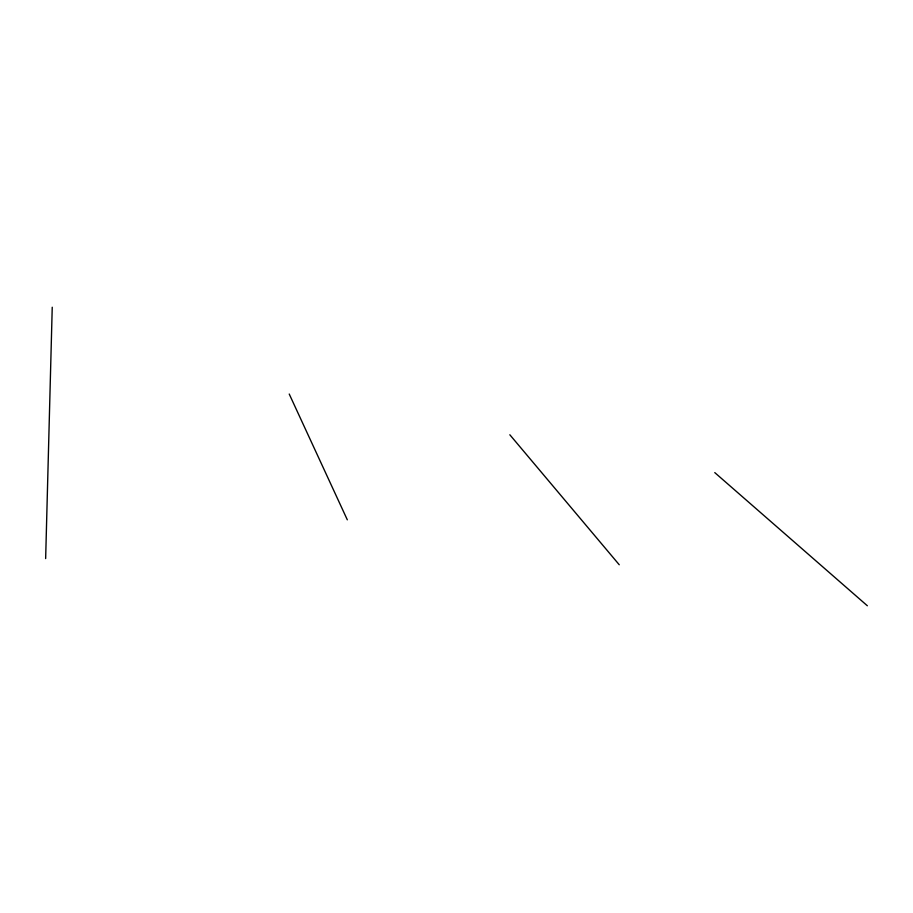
<?xml version="1.0" encoding="UTF-8"?>
<svg xmlns="http://www.w3.org/2000/svg" width="913" height="913" viewBox="0 0 913 913"><rect width="100%" height="100%" fill="white"/><g stroke="black" fill="none" stroke-linecap="round" stroke-linejoin="round"><path stroke-width="1.37" d="M45.65 558.585L52.235 307.236M714.765 472.603L867.35 605.764M509.831 434.771L619.242 564.759M289.227 394.028L347.317 519.828"/></g></svg>
